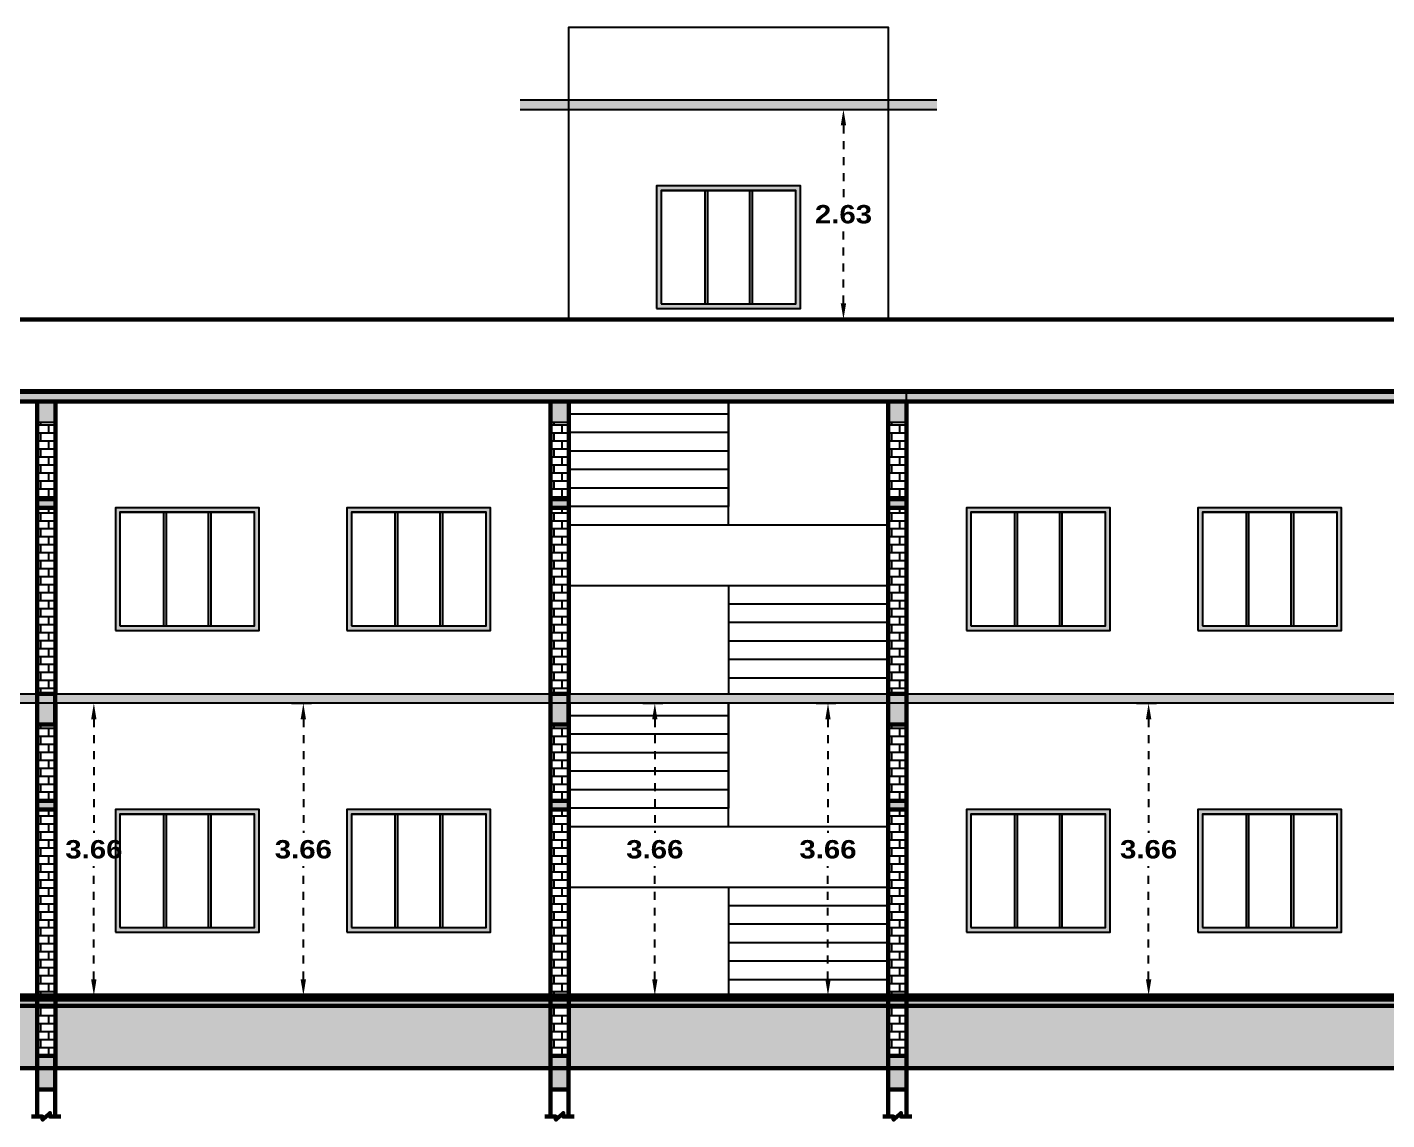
# Model space of a CAD drawing. Header units: metres. Extents: x 863 to 1571, y 626 to 804.
# Drawn here: x 880.52 to 897.55, y 757.85 to 771.54 of the extents above; entities that cross this region are included whole.
import ezdxf

# ---------------------------------------------------------------- set-up
doc = ezdxf.new("R2010")
doc.units = ezdxf.units.M
doc.header["$LTSCALE"] = 0.2
doc.header["$MEASUREMENT"] = 0
doc.header["$PDMODE"] = 2
doc.linetypes.add('DOT2', pattern=[0.125, 0, -0.125])
doc.layers.get('0').update_dxf_attribs({"lineweight": 60})
for name, color, linetype in [('BLK_1_FLR_0_REGULAR_ROOM_4', 2, 'Continuous'), ('BLK_1_FLR_0_REGULAR_ROOM_5', 2, 'Continuous'), ('BLK_1_FLR_0_REGULAR_ROOM_6', 2, 'Continuous'), ('BLK_1_FLR_0_REGULAR_ROOM_7', 2, 'Continuous'), ('BLK_1_FLR_0_WATER_CLOSET', 1, 'Continuous'), ('BLK_1_ROOF_WATER_TANK_HT', 235, 'Continuous')]:
    doc.layers.add(name, color=color, linetype=linetype)
doc.styles.get("Standard").update_dxf_attribs({"font": 'ariblk.ttf', "height": 0.23})
doc.dimstyles.get("Standard").update_dxf_attribs({"dimtxt": 0.23, "dimasz": 0.2, "dimexe": 0.12, "dimexo": 0.0625, "dimgap": 0.09, "dimtad": 1, "dimtih": 1, "dimtoh": 1, "dimzin": 1, "dimdsep": 46, "dimtxsty": 'Standard', "dimcen": 0.09, "dimazin": 0, "dimtfac": 1, "dimtix": 1, "dimtofl": 0, "dimtmove": 0, "dimatfit": 0, "dimfxl": 0, "dimtolj": 1, "dimtzin": 0, "dimarcsym": 0})

# ---------------------------------------------------------------- blocks, each defined once
blk = doc.blocks.new('A$C51CE3EF8')
blk.add_hatch(color=256).paths.add_polyline_path([(0, 0.385), (0.228, 0.385), (0.228, 0), (0, 0)])
blk.add_lwpolyline([(0, 0.385), (0.228, 0.385), (0.228, 0), (0, 0)], close=True)
blk = doc.blocks.new('*D418')
at = {"layer": 'BLK_1_FLR_0_REGULAR_ROOM_4', "color": 3, "lineweight": -2}
for p, q in [((883.828, 763.066), (884.078, 763.066)), ((883.828, 759.405), (884.078, 759.405))]:
    blk.add_line(p, q, dxfattribs=at)
at = {"layer": 'BLK_1_FLR_0_REGULAR_ROOM_4', "color": 3, "linetype": 'DOT2'}
for p, q in [((883.978, 762.866), (883.978, 761.444)), ((883.978, 759.605), (883.978, 761.026))]:
    blk.add_line(p, q, dxfattribs=at)
at = {"layer": 'BLK_1_FLR_0_REGULAR_ROOM_4', "color": 3, "lineweight": -2}
for points in [[(883.944, 762.866), (884.011, 762.866), (883.978, 763.066)], [(883.944, 759.605), (884.011, 759.605), (883.978, 759.405)]]:
    blk.add_solid(points, dxfattribs=at)
at = {"layer": 'Defpoints', "color": 0, "lineweight": -2}
for p in [(881.261, 763.066), (883.978, 763.066), (881.261, 759.405)]:
    blk.add_point(p, dxfattribs=at)
at = {"layer": 'BLK_1_FLR_0_REGULAR_ROOM_4', "color": 0, "lineweight": -2, "insert": (883.978, 761.235), "char_height": 0.23, "attachment_point": 5}
blk.add_mtext('\\A1;3.66', dxfattribs=at)
blk = doc.blocks.new('*D419')
at = {"layer": 'BLK_1_FLR_0_REGULAR_ROOM_7', "color": 3, "lineweight": -2}
for p, q in [((894.415, 763.066), (894.665, 763.066)), ((894.415, 759.405), (894.665, 759.405))]:
    blk.add_line(p, q, dxfattribs=at)
at = {"layer": 'BLK_1_FLR_0_REGULAR_ROOM_7', "color": 3, "linetype": 'DOT2'}
for p, q in [((894.565, 762.866), (894.565, 761.444)), ((894.565, 759.605), (894.565, 761.026))]:
    blk.add_line(p, q, dxfattribs=at)
at = {"layer": 'BLK_1_FLR_0_REGULAR_ROOM_7', "color": 3, "lineweight": -2}
for points in [[(894.532, 762.866), (894.599, 762.866), (894.565, 763.066)], [(894.532, 759.605), (894.599, 759.605), (894.565, 759.405)]]:
    blk.add_solid(points, dxfattribs=at)
at = {"layer": 'Defpoints', "color": 0, "lineweight": -2}
for p in [(891.849, 763.066), (894.565, 763.066), (891.849, 759.405)]:
    blk.add_point(p, dxfattribs=at)
at = {"layer": 'BLK_1_FLR_0_REGULAR_ROOM_7', "color": 0, "lineweight": -2, "insert": (894.565, 761.235), "char_height": 0.23, "attachment_point": 5}
blk.add_mtext('\\A1;3.66', dxfattribs=at)
blk = doc.blocks.new('*D430')
at = {"layer": 'BLK_1_FLR_0_REGULAR_ROOM_5', "color": 3, "lineweight": -2}
for p, q in [((888.23, 763.066), (888.48, 763.066)), ((888.23, 759.405), (888.48, 759.405))]:
    blk.add_line(p, q, dxfattribs=at)
at = {"layer": 'BLK_1_FLR_0_REGULAR_ROOM_5', "color": 3, "linetype": 'DOT2'}
for p, q in [((888.38, 762.866), (888.38, 761.444)), ((888.38, 759.605), (888.38, 761.026))]:
    blk.add_line(p, q, dxfattribs=at)
at = {"layer": 'BLK_1_FLR_0_REGULAR_ROOM_5', "color": 3, "lineweight": -2}
for points in [[(888.347, 762.866), (888.413, 762.866), (888.38, 763.066)], [(888.347, 759.605), (888.413, 759.605), (888.38, 759.405)]]:
    blk.add_solid(points, dxfattribs=at)
at = {"layer": 'Defpoints', "color": 0, "lineweight": -2}
for p in [(885.664, 763.066), (888.38, 763.066), (885.664, 759.405)]:
    blk.add_point(p, dxfattribs=at)
at = {"layer": 'BLK_1_FLR_0_REGULAR_ROOM_5', "color": 0, "lineweight": -2, "insert": (888.38, 761.235), "char_height": 0.23, "attachment_point": 5}
blk.add_mtext('\\A1;3.66', dxfattribs=at)
blk = doc.blocks.new('*D431')
at = {"layer": 'BLK_1_FLR_0_REGULAR_ROOM_6', "color": 3, "lineweight": -2}
for p, q in [((890.399, 763.066), (890.649, 763.066)), ((890.399, 759.405), (890.649, 759.405))]:
    blk.add_line(p, q, dxfattribs=at)
at = {"layer": 'BLK_1_FLR_0_REGULAR_ROOM_6', "color": 3, "linetype": 'DOT2'}
for p, q in [((890.549, 762.866), (890.549, 761.444)), ((890.549, 759.605), (890.549, 761.026))]:
    blk.add_line(p, q, dxfattribs=at)
at = {"layer": 'BLK_1_FLR_0_REGULAR_ROOM_6', "color": 3, "lineweight": -2}
for points in [[(890.516, 762.866), (890.582, 762.866), (890.549, 763.066)], [(890.516, 759.605), (890.582, 759.605), (890.549, 759.405)]]:
    blk.add_solid(points, dxfattribs=at)
at = {"layer": 'Defpoints', "color": 0, "lineweight": -2}
for p in [(887.833, 763.066), (890.549, 763.066), (887.833, 759.405)]:
    blk.add_point(p, dxfattribs=at)
at = {"layer": 'BLK_1_FLR_0_REGULAR_ROOM_6', "color": 0, "lineweight": -2, "insert": (890.549, 761.235), "char_height": 0.23, "attachment_point": 5}
blk.add_mtext('\\A1;3.66', dxfattribs=at)
blk = doc.blocks.new('*D436')
at = {"layer": 'BLK_1_FLR_0_WATER_CLOSET', "color": 1, "lineweight": -2}
for p, q in [((881.354, 763.066), (881.254, 763.066)), ((881.354, 759.405), (881.254, 759.405))]:
    blk.add_line(p, q, dxfattribs=at)
at = {"layer": 'BLK_1_FLR_0_WATER_CLOSET', "color": 1, "linetype": 'DOT2'}
for p, q in [((881.354, 762.866), (881.354, 761.444)), ((881.354, 759.605), (881.354, 761.026))]:
    blk.add_line(p, q, dxfattribs=at)
at = {"layer": 'BLK_1_FLR_0_WATER_CLOSET', "color": 1, "lineweight": -2}
for points in [[(881.32, 762.866), (881.387, 762.866), (881.354, 763.066)], [(881.32, 759.605), (881.387, 759.605), (881.354, 759.405)]]:
    blk.add_solid(points, dxfattribs=at)
at = {"layer": 'Defpoints', "color": 0, "lineweight": -2}
for p in [(881.354, 763.066), (881.379, 763.066), (881.379, 759.405)]:
    blk.add_point(p, dxfattribs=at)
at = {"layer": 'BLK_1_FLR_0_WATER_CLOSET', "color": 1, "lineweight": -2, "insert": (881.354, 761.235), "char_height": 0.23, "attachment_point": 5}
blk.add_mtext('\\A1;3.66', dxfattribs=at)
blk = doc.blocks.new('*D441')
at = {"layer": 'BLK_1_ROOF_WATER_TANK_HT', "color": 235, "lineweight": -2}
for p, q in [((890.593, 770.508), (890.843, 770.508)), ((890.593, 767.877), (890.843, 767.877))]:
    blk.add_line(p, q, dxfattribs=at)
at = {"layer": 'BLK_1_ROOF_WATER_TANK_HT', "color": 235, "linetype": 'DOT2'}
for p, q in [((890.743, 770.308), (890.743, 769.402)), ((890.743, 768.077), (890.743, 768.984))]:
    blk.add_line(p, q, dxfattribs=at)
at = {"layer": 'BLK_1_ROOF_WATER_TANK_HT', "color": 235, "lineweight": -2}
for points in [[(890.709, 770.308), (890.776, 770.308), (890.743, 770.508)], [(890.709, 768.077), (890.776, 768.077), (890.743, 767.877)]]:
    blk.add_solid(points, dxfattribs=at)
at = {"layer": 'Defpoints', "color": 0, "lineweight": -2}
for p in [(890.366, 770.508), (890.366, 767.877), (890.743, 767.877)]:
    blk.add_point(p, dxfattribs=at)
at = {"layer": 'BLK_1_ROOF_WATER_TANK_HT', "color": 235, "lineweight": -2, "insert": (890.743, 769.193), "char_height": 0.23, "attachment_point": 5}
blk.add_mtext('\\A1;2.63', dxfattribs=at)

msp = doc.modelspace()

# ---------------------------------------------------------------- hatches: boundary and pattern name
at = {"lineweight": -2}
h = msp.add_hatch(color=143, dxfattribs=at)
h.dxf.hatch_style = 1
h.paths.add_polyline_path([(891.913, 770.628), (886.693, 770.628), (886.693, 770.508), (891.913, 770.508)])
h = msp.add_hatch(color=215, dxfattribs=at)
h.dxf.hatch_style = 1
h.paths.add_polyline_path([(888.403, 768.014), (890.203, 768.014), (890.203, 769.549), (888.403, 769.549)])
h.paths.add_polyline_path([(890.146, 768.071), (890.146, 769.492), (888.46, 769.492), (888.46, 768.071)], flags=16)
h = msp.add_hatch(color=215, dxfattribs=at)
h.dxf.hatch_style = 1
h.paths.add_polyline_path([(889.567, 768.071), (889.6, 768.071), (889.6, 769.492), (889.567, 769.492)])
h.paths.add_polyline_path([(889.038, 769.492), (889.005, 769.492), (889.005, 768.071), (889.038, 768.071)])
h = msp.add_hatch(color=143, dxfattribs=at)
h.dxf.hatch_style = 1
h.paths.add_polyline_path([(868.011, 766.847), (953.43, 766.847), (953.43, 766.967), (868.011, 766.967)])
h = msp.add_hatch(color=143, dxfattribs=at)
h.dxf.hatch_style = 1
h.paths.add_polyline_path([(880.643, 766.847), (880.643, 766.583), (880.871, 766.583), (880.871, 766.847)])
h = msp.add_hatch(color=143, dxfattribs=at)
h.dxf.hatch_style = 1
h.paths.add_polyline_path([(887.073, 766.847), (887.073, 766.583), (887.301, 766.583), (887.301, 766.847)])
h = msp.add_hatch(color=143, dxfattribs=at)
h.dxf.hatch_style = 1
h.paths.add_polyline_path([(891.303, 766.847), (891.303, 766.583), (891.531, 766.583), (891.531, 766.847)])
h = msp.add_hatch(dxfattribs=at)
h.set_pattern_fill('BRICK', color=165, scale=0.4)
h.set_pattern_definition([(0, (-299.6103, 596.25437), (0, 0.1), []), (90, (-299.6103, 596.25437), (-0.2, 0), [0.1, -0.1]), (90, (-299.5103, 596.25437), (-0.2, 0), [-0.1, 0.1])])
h.paths.add_polyline_path([(880.873, 759.275), (880.643, 759.275), (880.643, 758.65), (880.873, 758.65)])
h.paths.add_polyline_path([(880.873, 761.735), (880.643, 761.735), (880.643, 759.405), (880.873, 759.405)])
h.paths.add_polyline_path([(880.873, 762.801), (880.643, 762.801), (880.643, 761.845), (880.873, 761.845)])
h.paths.add_polyline_path([(880.873, 765.516), (880.643, 765.516), (880.643, 763.186), (880.873, 763.186)])
h.paths.add_polyline_path([(880.873, 766.583), (880.643, 766.583), (880.643, 765.626), (880.873, 765.626)])
h = msp.add_hatch(dxfattribs=at)
h.set_pattern_fill('BRICK', color=165, scale=0.4)
h.set_pattern_definition([(0, (-293.1803, 596.25437), (0, 0.1), []), (90, (-293.1803, 596.25437), (-0.2, 0), [0.1, -0.1]), (90, (-293.0803, 596.25437), (-0.2, 0), [-0.1, 0.1])])
h.paths.add_polyline_path([(887.303, 759.275), (887.073, 759.275), (887.073, 758.65), (887.303, 758.65)])
h.paths.add_polyline_path([(887.303, 761.735), (887.073, 761.735), (887.073, 759.405), (887.303, 759.405)])
h.paths.add_polyline_path([(887.303, 762.801), (887.073, 762.801), (887.073, 761.845), (887.303, 761.845)])
h.paths.add_polyline_path([(887.303, 765.516), (887.073, 765.516), (887.073, 763.186), (887.303, 763.186)])
h.paths.add_polyline_path([(887.303, 766.583), (887.073, 766.583), (887.073, 765.626), (887.303, 765.626)])
h = msp.add_hatch(dxfattribs=at)
h.set_pattern_fill('BRICK', color=165, scale=0.4)
h.set_pattern_definition([(0, (-288.9503, 596.25437), (0, 0.1), []), (90, (-288.9503, 596.25437), (-0.2, 0), [0.1, -0.1]), (90, (-288.8503, 596.25437), (-0.2, 0), [-0.1, 0.1])])
h.paths.add_polyline_path([(891.533, 759.275), (891.303, 759.275), (891.303, 758.65), (891.533, 758.65)])
h.paths.add_polyline_path([(891.533, 761.735), (891.303, 761.735), (891.303, 759.405), (891.533, 759.405)])
h.paths.add_polyline_path([(891.533, 762.801), (891.303, 762.801), (891.303, 761.845), (891.533, 761.845)])
h.paths.add_polyline_path([(891.533, 765.516), (891.303, 765.516), (891.303, 763.186), (891.533, 763.186)])
h.paths.add_polyline_path([(891.533, 766.583), (891.303, 766.583), (891.303, 765.626), (891.533, 765.626)])
h = msp.add_hatch(color=143, dxfattribs=at)
h.dxf.hatch_style = 1
h.paths.add_polyline_path([(880.643, 761.845), (880.643, 761.735), (880.873, 761.735), (880.873, 761.845)])
h.paths.add_polyline_path([(880.643, 765.626), (880.643, 765.516), (880.873, 765.516), (880.873, 765.626)])
h.paths.add_polyline_path([(880.873, 759.275), (880.873, 759.405), (880.643, 759.405), (880.643, 759.275)])
h = msp.add_hatch(color=215, dxfattribs=at)
h.dxf.hatch_style = 1
h.paths.add_polyline_path([(881.623, 763.98), (883.423, 763.98), (883.423, 765.516), (881.623, 765.516)])
h.paths.add_polyline_path([(883.366, 764.037), (883.366, 765.459), (881.68, 765.459), (881.68, 764.037)], flags=16)
h = msp.add_hatch(color=215, dxfattribs=at)
h.dxf.hatch_style = 1
h.paths.add_polyline_path([(884.523, 763.98), (886.323, 763.98), (886.323, 765.516), (884.523, 765.516)])
h.paths.add_polyline_path([(886.266, 764.037), (886.266, 765.459), (884.58, 765.459), (884.58, 764.037)], flags=16)
h = msp.add_hatch(color=143, dxfattribs=at)
h.dxf.hatch_style = 1
h.paths.add_polyline_path([(887.073, 761.845), (887.073, 761.735), (887.303, 761.735), (887.303, 761.845)])
h.paths.add_polyline_path([(887.073, 765.626), (887.073, 765.516), (887.303, 765.516), (887.303, 765.626)])
h.paths.add_polyline_path([(887.303, 759.275), (887.303, 759.405), (887.073, 759.405), (887.073, 759.275)])
h = msp.add_hatch(color=143, dxfattribs=at)
h.dxf.hatch_style = 1
h.paths.add_polyline_path([(891.303, 761.845), (891.303, 761.735), (891.533, 761.735), (891.533, 761.845)])
h.paths.add_polyline_path([(891.303, 765.626), (891.303, 765.516), (891.533, 765.516), (891.533, 765.626)])
h.paths.add_polyline_path([(891.533, 759.275), (891.533, 759.405), (891.303, 759.405), (891.303, 759.275)])
h = msp.add_hatch(color=215, dxfattribs=at)
h.dxf.hatch_style = 1
h.paths.add_polyline_path([(892.283, 763.98), (894.083, 763.98), (894.083, 765.516), (892.283, 765.516)])
h.paths.add_polyline_path([(894.026, 764.037), (894.026, 765.459), (892.34, 765.459), (892.34, 764.037)], flags=16)
h = msp.add_hatch(color=215, dxfattribs=at)
h.dxf.hatch_style = 1
h.paths.add_polyline_path([(895.183, 763.98), (896.983, 763.98), (896.983, 765.516), (895.183, 765.516)])
h.paths.add_polyline_path([(896.926, 764.037), (896.926, 765.459), (895.24, 765.459), (895.24, 764.037)], flags=16)
h = msp.add_hatch(color=215, dxfattribs=at)
h.dxf.hatch_style = 1
h.paths.add_polyline_path([(882.787, 764.037), (882.82, 764.037), (882.82, 765.459), (882.787, 765.459)])
h.paths.add_polyline_path([(882.258, 765.459), (882.225, 765.459), (882.225, 764.037), (882.258, 764.037)])
h = msp.add_hatch(color=215, dxfattribs=at)
h.dxf.hatch_style = 1
h.paths.add_polyline_path([(885.687, 764.037), (885.72, 764.037), (885.72, 765.459), (885.687, 765.459)])
h.paths.add_polyline_path([(885.158, 765.459), (885.125, 765.459), (885.125, 764.037), (885.158, 764.037)])
h = msp.add_hatch(color=215, dxfattribs=at)
h.dxf.hatch_style = 1
h.paths.add_polyline_path([(893.447, 764.037), (893.48, 764.037), (893.48, 765.459), (893.447, 765.459)])
h.paths.add_polyline_path([(892.918, 765.459), (892.885, 765.459), (892.885, 764.037), (892.918, 764.037)])
h = msp.add_hatch(color=215, dxfattribs=at)
h.dxf.hatch_style = 1
h.paths.add_polyline_path([(896.347, 764.037), (896.38, 764.037), (896.38, 765.459), (896.347, 765.459)])
h.paths.add_polyline_path([(895.818, 765.459), (895.785, 765.459), (895.785, 764.037), (895.818, 764.037)])
h = msp.add_hatch(color=143, dxfattribs=at)
h.dxf.hatch_style = 1
h.paths.add_polyline_path([(868.013, 763.186), (953.201, 763.186), (953.201, 763.066), (868.013, 763.066)])
h = msp.add_hatch(color=215, dxfattribs=at)
h.dxf.hatch_style = 1
h.paths.add_polyline_path([(881.623, 760.199), (883.423, 760.199), (883.423, 761.735), (881.623, 761.735)])
h.paths.add_polyline_path([(883.366, 760.256), (883.366, 761.678), (881.68, 761.678), (881.68, 760.256)], flags=16)
h = msp.add_hatch(color=215, dxfattribs=at)
h.dxf.hatch_style = 1
h.paths.add_polyline_path([(884.523, 760.199), (886.323, 760.199), (886.323, 761.735), (884.523, 761.735)])
h.paths.add_polyline_path([(886.266, 760.256), (886.266, 761.678), (884.58, 761.678), (884.58, 760.256)], flags=16)
h = msp.add_hatch(color=215, dxfattribs=at)
h.dxf.hatch_style = 1
h.paths.add_polyline_path([(892.283, 760.199), (894.083, 760.199), (894.083, 761.735), (892.283, 761.735)])
h.paths.add_polyline_path([(894.026, 760.256), (894.026, 761.678), (892.34, 761.678), (892.34, 760.256)], flags=16)
h = msp.add_hatch(color=215, dxfattribs=at)
h.dxf.hatch_style = 1
h.paths.add_polyline_path([(895.183, 760.199), (896.983, 760.199), (896.983, 761.735), (895.183, 761.735)])
h.paths.add_polyline_path([(896.926, 760.256), (896.926, 761.678), (895.24, 761.678), (895.24, 760.256)], flags=16)
h = msp.add_hatch(color=215, dxfattribs=at)
h.dxf.hatch_style = 1
h.paths.add_polyline_path([(882.787, 760.256), (882.82, 760.256), (882.82, 761.678), (882.787, 761.678)])
h.paths.add_polyline_path([(882.258, 761.678), (882.225, 761.678), (882.225, 760.256), (882.258, 760.256)])
h = msp.add_hatch(color=215, dxfattribs=at)
h.dxf.hatch_style = 1
h.paths.add_polyline_path([(885.687, 760.256), (885.72, 760.256), (885.72, 761.678), (885.687, 761.678)])
h.paths.add_polyline_path([(885.158, 761.678), (885.125, 761.678), (885.125, 760.256), (885.158, 760.256)])
h = msp.add_hatch(color=215, dxfattribs=at)
h.dxf.hatch_style = 1
h.paths.add_polyline_path([(893.447, 760.256), (893.48, 760.256), (893.48, 761.678), (893.447, 761.678)])
h.paths.add_polyline_path([(892.918, 761.678), (892.885, 761.678), (892.885, 760.256), (892.918, 760.256)])
h = msp.add_hatch(color=215, dxfattribs=at)
h.dxf.hatch_style = 1
h.paths.add_polyline_path([(896.347, 760.256), (896.38, 760.256), (896.38, 761.678), (896.347, 761.678)])
h.paths.add_polyline_path([(895.818, 761.678), (895.785, 761.678), (895.785, 760.256), (895.818, 760.256)])
h = msp.add_hatch(color=85, dxfattribs=at)
h.dxf.hatch_style = 1
h.paths.add_polyline_path([(868.013, 759.355), (953.201, 759.355), (953.201, 759.275), (868.013, 759.275)])
edge = h.paths.add_edge_path(flags=17)
edge.add_line((868.013, 759.275), (953.201, 759.275))
h = msp.add_hatch()
h.set_pattern_fill('AR-SAND', color=141, scale=0.1, angle=30, style=0)
h.set_pattern_definition([(67.5, (-731.52213, 272.02691), (-0.101796573, 0.163718165), [0, -0.152, 0, -0.17, 0, -0.1625]), (37.5, (-731.52213, 272.0269), (0.012159855, 0.332893854), [0, -0.082, 0, -0.137, 0, -0.0525]), (357.5, (-731.62865, 271.96541), (0.269409644, 0.156197182), [0, -0.05, 0, -0.18, 0, -0.235]), (347.5, (-731.62865, 271.9654), (0.216454422, 0.226315264), [0, -0.025, 0, -0.118, 0, -0.135])])
h.paths.add_polyline_path([(874.213, 759.275), (868.013, 759.275), (868.013, 758.495), (874.213, 758.495), (874.213, 758.65)])
h.paths.add_polyline_path([(880.644, 759.275), (874.443, 759.275), (874.443, 758.495), (880.644, 758.495), (880.644, 758.65)])
h.paths.add_polyline_path([(887.076, 759.275), (880.874, 759.275), (880.874, 758.495), (887.076, 758.495), (887.076, 758.65)])
h.paths.add_polyline_path([(891.303, 759.275), (887.306, 759.275), (887.306, 758.495), (891.303, 758.495), (891.303, 758.65)])
h.paths.add_polyline_path([(897.736, 759.275), (891.533, 759.275), (891.533, 758.495), (897.736, 758.495), (897.736, 758.65)])
h.paths.add_polyline_path([(904.167, 759.275), (897.966, 759.275), (897.966, 758.495), (904.167, 758.495), (904.167, 758.65)])
h.paths.add_polyline_path([(910.6, 759.275), (904.397, 759.275), (904.397, 758.495), (910.6, 758.495), (910.6, 758.65)])
h.paths.add_polyline_path([(917.032, 759.275), (910.83, 759.275), (910.83, 758.495), (917.032, 758.495), (917.032, 758.65)])
h.paths.add_polyline_path([(923.465, 759.275), (917.262, 759.275), (917.262, 758.495), (923.465, 758.495), (923.465, 758.65)])
h.paths.add_polyline_path([(929.896, 759.275), (923.695, 759.275), (923.695, 758.495), (929.896, 758.495), (929.896, 758.65)])
h.paths.add_polyline_path([(934.125, 759.275), (930.126, 759.275), (930.126, 758.495), (934.125, 758.495), (934.125, 758.65)])
h.paths.add_polyline_path([(940.559, 759.275), (934.355, 759.275), (934.355, 758.495), (940.559, 758.495), (940.559, 758.65)])
h.paths.add_polyline_path([(946.991, 759.275), (940.789, 759.275), (940.789, 758.495), (946.991, 758.495), (946.991, 758.65)])
h.paths.add_polyline_path([(953.201, 759.275), (947.221, 759.275), (947.221, 758.495), (953.201, 758.495), (953.201, 758.65)])
for points in [[(880.643, 758.65), (880.871, 758.65), (880.871, 758.225), (880.643, 758.225)], [(887.073, 758.65), (887.301, 758.65), (887.301, 758.225), (887.073, 758.225)], [(891.303, 758.65), (891.531, 758.65), (891.531, 758.225), (891.303, 758.225)]]:
    msp.add_hatch(color=4).paths.add_polyline_path(points)

# ---------------------------------------------------------------- linework, layer by layer
for p, q in [((886.693, 770.628), (891.913, 770.628)), ((886.693, 770.508), (891.913, 770.508)), ((888.46, 769.492), (890.146, 769.492)), ((889.005, 769.492), (889.005, 768.071)), ((889.038, 769.492), (889.038, 768.071)), ((889.567, 769.492), (889.567, 768.071)), ((889.6, 769.492), (889.6, 768.071)), ((867.783, 766.967), (953.43, 766.967)), ((953.43, 766.847), (867.783, 766.847)), ((889.301, 765.304), (889.301, 766.847)), ((887.301, 766.695), (889.301, 766.695)), ((889.301, 766.836), (889.301, 765.534)), ((891.303, 766.695), (891.321, 766.695)), ((887.303, 766.463), (889.301, 766.463)), ((891.303, 766.463), (891.321, 766.463)), ((887.303, 766.231), (889.301, 766.231)), ((891.303, 766.231), (891.321, 766.231)), ((887.303, 766), (889.301, 766)), ((891.303, 766), (891.321, 766)), ((887.303, 765.768), (889.301, 765.768)), ((891.303, 765.768), (891.321, 765.768)), ((887.303, 765.536), (889.301, 765.536)), ((891.303, 765.536), (891.321, 765.536)), ((881.68, 765.459), (883.366, 765.459)), ((882.225, 765.459), (882.225, 764.037)), ((882.258, 765.459), (882.258, 764.037)), ((882.787, 765.459), (882.787, 764.037)), ((882.82, 765.459), (882.82, 764.037)), ((884.58, 765.459), (886.266, 765.459)), ((885.125, 765.459), (885.125, 764.037)), ((885.158, 765.459), (885.158, 764.037)), ((885.687, 765.459), (885.687, 764.037)), ((885.72, 765.459), (885.72, 764.037)), ((887.303, 765.304), (891.321, 765.304)), ((892.34, 765.459), (894.026, 765.459)), ((892.885, 765.459), (892.885, 764.037)), ((892.918, 765.459), (892.918, 764.037)), ((893.447, 765.459), (893.447, 764.037)), ((893.48, 765.459), (893.48, 764.037)), ((895.24, 765.459), (896.926, 765.459)), ((895.785, 765.459), (895.785, 764.037)), ((895.818, 765.459), (895.818, 764.037)), ((896.347, 765.459), (896.347, 764.037)), ((896.38, 765.459), (896.38, 764.037)), ((887.303, 764.544), (889.321, 764.544)), ((889.301, 764.544), (891.301, 764.544)), ((889.301, 764.544), (889.301, 763.186)), ((889.301, 764.314), (891.301, 764.314)), ((889.301, 764.082), (891.301, 764.082)), ((889.301, 763.85), (891.301, 763.85)), ((889.301, 763.618), (891.301, 763.618)), ((889.301, 763.387), (891.301, 763.387)), ((889.301, 761.523), (889.301, 763.066)), ((889.301, 763.055), (889.301, 761.752)), ((887.303, 762.914), (889.301, 762.914)), ((891.303, 762.914), (891.321, 762.914)), ((887.303, 762.682), (889.301, 762.682)), ((891.303, 762.682), (891.321, 762.682)), ((887.303, 762.45), (889.301, 762.45)), ((891.303, 762.45), (891.321, 762.45)), ((887.303, 762.218), (889.301, 762.218)), ((891.303, 762.218), (891.321, 762.218)), ((887.303, 761.987), (889.301, 761.987)), ((891.303, 761.987), (891.321, 761.987)), ((887.303, 761.755), (889.301, 761.755)), ((891.303, 761.755), (891.321, 761.755)), ((881.68, 761.678), (883.366, 761.678)), ((882.225, 761.678), (882.225, 760.256)), ((882.258, 761.678), (882.258, 760.256)), ((882.787, 761.678), (882.787, 760.256)), ((882.82, 761.678), (882.82, 760.256)), ((884.58, 761.678), (886.266, 761.678)), ((885.125, 761.678), (885.125, 760.256)), ((885.158, 761.678), (885.158, 760.256)), ((885.687, 761.678), (885.687, 760.256)), ((885.72, 761.678), (885.72, 760.256)), ((892.34, 761.678), (894.026, 761.678)), ((892.885, 761.678), (892.885, 760.256)), ((892.918, 761.678), (892.918, 760.256)), ((893.447, 761.678), (893.447, 760.256)), ((893.48, 761.678), (893.48, 760.256)), ((895.24, 761.678), (896.926, 761.678)), ((895.785, 761.678), (895.785, 760.256)), ((895.818, 761.678), (895.818, 760.256)), ((896.347, 761.678), (896.347, 760.256)), ((896.38, 761.678), (896.38, 760.256)), ((887.321, 761.523), (891.321, 761.523)), ((887.321, 760.763), (889.321, 760.763)), ((889.301, 760.763), (889.301, 759.405)), ((889.301, 760.762), (891.301, 760.762)), ((889.301, 760.532), (891.301, 760.532)), ((889.301, 760.301), (891.301, 760.301)), ((889.301, 760.069), (891.301, 760.069)), ((889.301, 759.837), (891.301, 759.837)), ((889.301, 759.605), (891.301, 759.605)), ((880.873, 759.405), (880.643, 759.405)), ((887.303, 759.405), (887.073, 759.405)), ((891.533, 759.405), (891.303, 759.405)), ((880.873, 759.275), (880.643, 759.275)), ((887.303, 759.275), (887.073, 759.275)), ((891.533, 759.275), (891.303, 759.275))]:
    msp.add_line(p, q, dxfattribs=at)
for p, q in [((867.783, 767.877), (953.431, 767.877)), ((867.783, 766.967), (953.431, 766.967)), ((867.783, 766.967), (953.43, 766.967)), ((867.783, 766.847), (953.431, 766.847)), ((880.643, 763.186), (880.643, 766.847)), ((880.643, 763.186), (880.643, 766.847)), ((880.873, 763.186), (880.873, 766.847)), ((887.073, 763.186), (887.073, 766.847)), ((887.073, 763.186), (887.073, 766.847)), ((887.303, 763.186), (887.303, 766.847)), ((891.303, 763.186), (891.303, 766.847)), ((891.303, 763.186), (891.303, 766.847)), ((891.533, 763.186), (891.533, 766.847)), ((880.873, 765.626), (880.643, 765.626)), ((880.873, 765.626), (880.643, 765.626)), ((880.873, 765.516), (880.643, 765.516)), ((880.873, 765.516), (880.643, 765.516)), ((887.303, 765.626), (887.073, 765.626)), ((887.303, 765.626), (887.073, 765.626)), ((887.303, 765.516), (887.073, 765.516)), ((887.303, 765.516), (887.073, 765.516)), ((891.533, 765.626), (891.303, 765.626)), ((891.533, 765.626), (891.303, 765.626)), ((891.533, 765.516), (891.303, 765.516)), ((891.533, 765.516), (891.303, 765.516)), ((880.643, 758.495), (880.643, 763.186)), ((887.073, 758.495), (887.073, 763.186)), ((891.303, 758.495), (891.303, 763.186)), ((880.873, 758.495), (880.873, 763.066)), ((887.303, 758.495), (887.303, 763.066)), ((891.533, 758.495), (891.533, 763.066)), ((880.873, 761.845), (880.643, 761.845)), ((880.873, 761.735), (880.643, 761.735)), ((887.303, 761.845), (887.073, 761.845)), ((887.303, 761.735), (887.073, 761.735)), ((891.533, 761.845), (891.303, 761.845)), ((891.533, 761.735), (891.303, 761.735)), ((867.783, 759.405), (953.431, 759.405)), ((868.013, 759.355), (953.201, 759.355)), ((868.013, 759.275), (953.201, 759.275)), ((865.549, 758.495), (953.431, 758.495)), ((880.643, 758.65), (880.643, 757.888)), ((880.871, 758.65), (880.871, 757.888)), ((887.073, 758.65), (887.073, 757.888)), ((887.301, 758.65), (887.301, 757.888)), ((891.303, 758.65), (891.303, 757.888)), ((891.531, 758.65), (891.531, 757.888))]:
    msp.add_line(p, q)
at = {"color": 211, "lineweight": -2}
msp.add_line((891.531, 766.847), (891.531, 766.967), dxfattribs=at)
at = {"lineweight": -2}
for points in [[(887.303, 771.538), (891.303, 771.538)], [(887.303, 767.877), (887.303, 771.538), (891.303, 771.538), (891.303, 767.877)], [(887.303, 770.628), (891.303, 770.628)], [(868.011, 766.992), (953.201, 766.992)]]:
    msp.add_lwpolyline(points, dxfattribs=at)
for points in [[(888.403, 768.014), (890.203, 768.014), (890.203, 769.549), (888.403, 769.549)], [(888.403, 768.014), (890.203, 768.014), (890.203, 769.549), (888.403, 769.549)], [(888.403, 768.014), (890.203, 768.014), (890.203, 769.549), (888.403, 769.549)], [(888.403, 768.014), (890.203, 768.014), (890.203, 769.549), (888.403, 769.549)], [(888.46, 768.071), (890.146, 768.071), (890.146, 769.492), (888.46, 769.492)], [(880.871, 766.583), (880.643, 766.583), (880.643, 766.847), (880.871, 766.847)], [(887.301, 766.583), (887.073, 766.583), (887.073, 766.847), (887.301, 766.847)], [(891.531, 766.583), (891.303, 766.583), (891.303, 766.847), (891.531, 766.847)], [(881.623, 763.98), (883.423, 763.98), (883.423, 765.516), (881.623, 765.516)], [(881.623, 763.98), (883.423, 763.98), (883.423, 765.516), (881.623, 765.516)], [(881.623, 763.98), (883.423, 763.98), (883.423, 765.516), (881.623, 765.516)], [(884.523, 763.98), (886.323, 763.98), (886.323, 765.516), (884.523, 765.516)], [(884.523, 763.98), (886.323, 763.98), (886.323, 765.516), (884.523, 765.516)], [(884.523, 763.98), (886.323, 763.98), (886.323, 765.516), (884.523, 765.516)], [(892.283, 763.98), (894.083, 763.98), (894.083, 765.516), (892.283, 765.516)], [(892.283, 763.98), (894.083, 763.98), (894.083, 765.516), (892.283, 765.516)], [(892.283, 763.98), (894.083, 763.98), (894.083, 765.516), (892.283, 765.516)], [(895.183, 763.98), (896.983, 763.98), (896.983, 765.516), (895.183, 765.516)], [(895.183, 763.98), (896.983, 763.98), (896.983, 765.516), (895.183, 765.516)], [(895.183, 763.98), (896.983, 763.98), (896.983, 765.516), (895.183, 765.516)], [(881.68, 764.037), (883.366, 764.037), (883.366, 765.459), (881.68, 765.459)], [(884.58, 764.037), (886.266, 764.037), (886.266, 765.459), (884.58, 765.459)], [(892.34, 764.037), (894.026, 764.037), (894.026, 765.459), (892.34, 765.459)], [(895.24, 764.037), (896.926, 764.037), (896.926, 765.459), (895.24, 765.459)], [(868.013, 763.186), (953.201, 763.186), (953.201, 763.066), (868.013, 763.066)], [(881.623, 760.199), (883.423, 760.199), (883.423, 761.735), (881.623, 761.735)], [(881.623, 760.199), (883.423, 760.199), (883.423, 761.735), (881.623, 761.735)], [(881.623, 760.199), (883.423, 760.199), (883.423, 761.735), (881.623, 761.735)], [(884.523, 760.199), (886.323, 760.199), (886.323, 761.735), (884.523, 761.735)], [(884.523, 760.199), (886.323, 760.199), (886.323, 761.735), (884.523, 761.735)], [(884.523, 760.199), (886.323, 760.199), (886.323, 761.735), (884.523, 761.735)], [(892.283, 760.199), (894.083, 760.199), (894.083, 761.735), (892.283, 761.735)], [(892.283, 760.199), (894.083, 760.199), (894.083, 761.735), (892.283, 761.735)], [(892.283, 760.199), (894.083, 760.199), (894.083, 761.735), (892.283, 761.735)], [(895.183, 760.199), (896.983, 760.199), (896.983, 761.735), (895.183, 761.735)], [(895.183, 760.199), (896.983, 760.199), (896.983, 761.735), (895.183, 761.735)], [(895.183, 760.199), (896.983, 760.199), (896.983, 761.735), (895.183, 761.735)], [(881.68, 760.256), (883.366, 760.256), (883.366, 761.678), (881.68, 761.678)], [(884.58, 760.256), (886.266, 760.256), (886.266, 761.678), (884.58, 761.678)], [(892.34, 760.256), (894.026, 760.256), (894.026, 761.678), (892.34, 761.678)], [(895.24, 760.256), (896.926, 760.256), (896.926, 761.678), (895.24, 761.678)], [(868.013, 759.355), (953.201, 759.355), (953.201, 759.275), (868.013, 759.275)]]:
    msp.add_lwpolyline(points, close=True, dxfattribs=at)
at = {"color": 211, "lineweight": -2}
msp.add_lwpolyline([(868.011, 766.967), (953.43, 766.967), (953.43, 766.847), (868.011, 766.847)], close=True, dxfattribs=at)
for points in [[(880.643, 758.65), (880.871, 758.65), (880.871, 758.225), (880.643, 758.225)], [(887.073, 758.65), (887.301, 758.65), (887.301, 758.225), (887.073, 758.225)], [(891.303, 758.65), (891.531, 758.65), (891.531, 758.225), (891.303, 758.225)]]:
    msp.add_lwpolyline(points, close=True)
for points in [[(880.574, 757.888), (880.711, 757.888), (880.711, 757.847), (880.803, 757.93), (880.803, 757.888), (880.94, 757.888)], [(887.004, 757.888), (887.141, 757.888), (887.141, 757.847), (887.233, 757.93), (887.233, 757.888), (887.37, 757.888)], [(891.234, 757.888), (891.371, 757.888), (891.371, 757.847), (891.463, 757.93), (891.463, 757.888), (891.6, 757.888)]]:
    msp.add_lwpolyline(points)

# ---------------------------------------------------------------- block references
at = {"color": 2}
for p in [(880.643, 762.801), (887.073, 762.801), (891.303, 762.801)]:
    msp.add_blockref('A$C51CE3EF8', p, dxfattribs=at)

# ---------------------------------------------------------------- dimensions: what is measured, and where the dimension line sits
at = {"layer": 'BLK_1_FLR_0_REGULAR_ROOM_4', "color": 3, "lineweight": -2}
dim = msp.add_linear_dim(base=(883.978, 763.066), p1=(881.261, 759.405), p2=(881.261, 763.066), angle=90, dimstyle='Standard', override={"dimexe": 0.1, "dimtad": 0, "dimclrd": 3, "dimclre": 3, "dimfxl": 0.15, "dimlwd": 65535, "dimarcsym": 2}, dxfattribs=at)
dim.commit()
dim.dimension.update_dxf_attribs({"geometry": '*D418', "text_midpoint": (883.978, 761.235)})
at = {"layer": 'BLK_1_FLR_0_REGULAR_ROOM_5', "color": 3, "lineweight": -2}
dim = msp.add_linear_dim(base=(888.38, 763.066), p1=(885.664, 759.405), p2=(885.664, 763.066), angle=90, dimstyle='Standard', override={"dimexe": 0.1, "dimtad": 0, "dimclrd": 3, "dimclre": 3, "dimfxl": 0.15, "dimlwd": 65535, "dimarcsym": 2}, dxfattribs=at)
dim.commit()
dim.dimension.update_dxf_attribs({"geometry": '*D430', "text_midpoint": (888.38, 761.235)})
at = {"layer": 'BLK_1_FLR_0_REGULAR_ROOM_6', "color": 3, "lineweight": -2}
dim = msp.add_linear_dim(base=(890.549, 763.066), p1=(887.833, 759.405), p2=(887.833, 763.066), angle=90, dimstyle='Standard', override={"dimexe": 0.1, "dimtad": 0, "dimclrd": 3, "dimclre": 3, "dimfxl": 0.15, "dimlwd": 65535, "dimarcsym": 2}, dxfattribs=at)
dim.commit()
dim.dimension.update_dxf_attribs({"geometry": '*D431', "text_midpoint": (890.549, 761.235)})
at = {"layer": 'BLK_1_FLR_0_REGULAR_ROOM_7', "color": 3, "lineweight": -2}
dim = msp.add_linear_dim(base=(894.565, 763.066), p1=(891.849, 759.405), p2=(891.849, 763.066), angle=90, dimstyle='Standard', override={"dimexe": 0.1, "dimtad": 0, "dimclrd": 3, "dimclre": 3, "dimfxl": 0.15, "dimlwd": 65535, "dimarcsym": 2}, dxfattribs=at)
dim.commit()
dim.dimension.update_dxf_attribs({"geometry": '*D419', "text_midpoint": (894.565, 761.235)})
at = {"layer": 'BLK_1_FLR_0_WATER_CLOSET', "color": 1, "lineweight": -2}
dim = msp.add_linear_dim(base=(881.354, 763.066), p1=(881.379, 759.405), p2=(881.379, 763.066), angle=90, dimstyle='Standard', override={"dimexe": 0.1, "dimclrd": 1, "dimclre": 1, "dimclrt": 1, "dimfxl": 0.15, "dimlwd": 65535, "dimarcsym": 2}, dxfattribs=at)
dim.commit()
dim.dimension.update_dxf_attribs({"geometry": '*D436', "text_midpoint": (881.354, 761.235)})
at = {"layer": 'BLK_1_ROOF_WATER_TANK_HT', "color": 235, "lineweight": -2}
dim = msp.add_linear_dim(base=(890.743, 767.877), p1=(890.366, 770.508), p2=(890.366, 767.877), angle=90, dimstyle='Standard', override={"dimexe": 0.1, "dimclrd": 235, "dimclre": 235, "dimclrt": 235, "dimfxl": 0.15, "dimlwd": 65535, "dimarcsym": 2}, dxfattribs=at)
dim.commit()
dim.dimension.update_dxf_attribs({"geometry": '*D441', "text_midpoint": (890.743, 769.193)})

doc.saveas('drawing.dxf')
